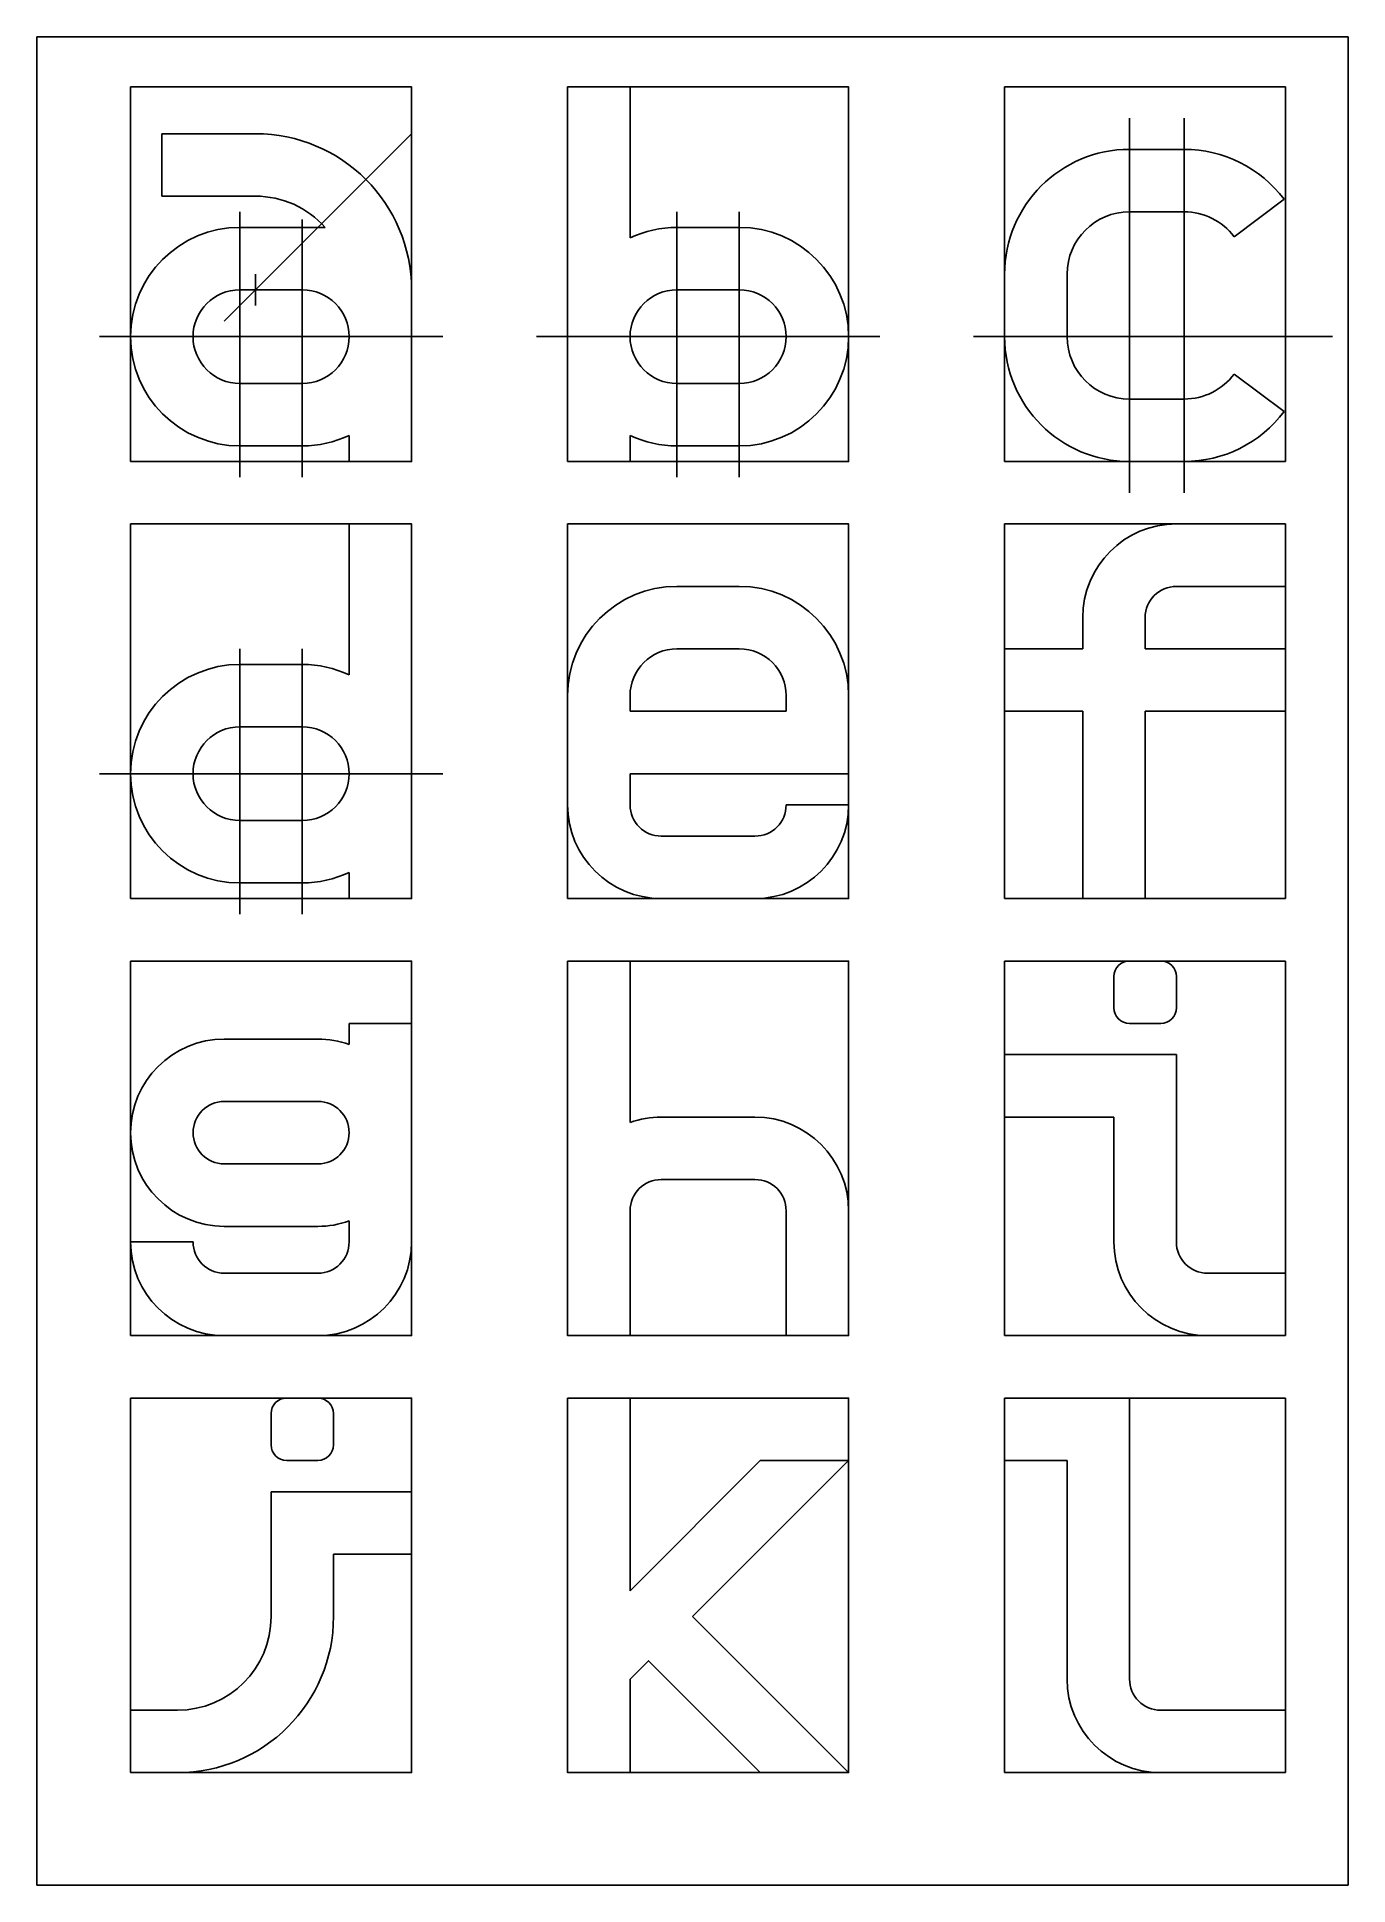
# Model space of a CAD drawing. Units: millimetres on the paper. Extents: x -105 to 105, y -148 to 148.
import ezdxf

# ---------------------------------------------------------------- set-up
doc = ezdxf.new("R2010")
doc.units = ezdxf.units.MM
for name, color, linetype in [('0-0', 7, 'Continuous'), ('0-1', 7, 'Continuous'), ('0-2', 7, 'Continuous'), ('0-3', 7, 'Continuous')]:
    doc.layers.add(name, color=color, linetype=linetype)

msp = doc.modelspace()

# ---------------------------------------------------------------- linework, layer by layer
at = {"layer": '0-0'}
msp.add_lwpolyline([(-105, -148), (105, -148), (105, 148), (-105, 148)], close=True, dxfattribs=at)
at = {"layer": '0-1'}
for p, q in [((-90, 80), (-90, 140)), ((-20, 80), (-20, 140)), ((50, 80), (50, 140)), ((50, 140), (95, 140)), ((95, 140), (95, 80)), ((95, 80), (50, 80)), ((-90, 10), (-90, 70)), ((-20, 10), (-20, 70)), ((50, 10), (50, 70)), ((50, 70), (95, 70)), ((95, 70), (95, 10)), ((95, 10), (50, 10)), ((-90, -60), (-90, 0)), ((-20, -60), (-20, 0)), ((50, -60), (50, 0)), ((50, 0), (95, 0)), ((95, 0), (95, -60)), ((95, -60), (50, -60)), ((-90, -130), (-90, -70)), ((-20, -130), (-20, -70)), ((50, -130), (50, -70)), ((50, -70), (95, -70)), ((95, -70), (95, -130)), ((95, -130), (50, -130))]:
    msp.add_line(p, q, dxfattribs=at)
for points in [[(-90, 140), (-45, 140), (-45, 80), (-90, 80)], [(-20, 140), (25, 140), (25, 80), (-20, 80)], [(-90, 70), (-45, 70), (-45, 10), (-90, 10)], [(-20, 70), (25, 70), (25, 10), (-20, 10)], [(-90, 0), (-45, 0), (-45, -60), (-90, -60)], [(-20, 0), (25, 0), (25, -60), (-20, -60)], [(-90, -70), (-45, -70), (-45, -130), (-90, -130)], [(-20, -70), (25, -70), (25, -130), (-20, -130)]]:
    msp.add_lwpolyline(points, dxfattribs=at)
at = {"layer": '0-2'}
for p, q in [((70, 135), (70, 75)), ((78.75, 135), (78.75, 75)), ((-45, 132.5), (-75, 102.5)), ((-72.5, 120), (-72.5, 77.5)), ((-62.5, 118.75), (-62.5, 77.5)), ((-2.5, 77.5), (-2.5, 120)), ((7.5, 77.5), (7.5, 120)), ((-70, 110), (-70, 105)), ((-95, 100), (-40, 100)), ((-25, 100), (30, 100)), ((45, 100), (102.5, 100)), ((-72.5, 7.5), (-72.5, 50)), ((-62.5, 7.5), (-62.5, 50)), ((-40, 30), (-95, 30))]:
    msp.add_line(p, q, dxfattribs=at)
at = {"layer": '0-3'}
for p, q in [((-20, 140), (-10, 140)), ((-20, 80), (-20, 140)), ((-10, 140), (-10, 115.81)), ((-85, 122.5), (-85, 132.5)), ((-70, 132.5), (-85, 132.5)), ((70, 130), (78.75, 130)), ((-70, 122.5), (-85, 122.5)), ((86.75, 116), (94.75, 122)), ((70, 120), (78.75, 120)), ((-72.5, 117.5), (-58.82, 117.5)), ((-2.5, 117.5), (7.5, 117.5)), ((50, 110), (50, 100)), ((60, 110), (60, 100)), ((-72.5, 107.5), (-62.5, 107.5)), ((-45, 80), (-45, 107.5)), ((-2.5, 107.5), (7.5, 107.5)), ((-72.5, 92.5), (-62.5, 92.5)), ((-2.5, 92.5), (7.5, 92.5)), ((86.75, 94), (94.75, 88)), ((70, 90), (78.75, 90)), ((-55, 80), (-55, 84.19)), ((-62.5, 82.5), (-72.5, 82.5)), ((-55, 80), (-45, 80)), ((-2.5, 82.5), (7.5, 82.5)), ((70, 80), (78.75, 80)), ((-45, 70), (-55, 70)), ((-55, 70), (-55, 45.81)), ((-45, 10), (-45, 70)), ((77.5, 70), (95, 70)), ((95, 70), (95, 60)), ((7.5, 60), (-2.5, 60)), ((77.5, 60), (95, 60)), ((62.5, 55), (62.5, 50)), ((72.5, 55), (72.5, 50)), ((-62.5, 47.5), (-72.5, 47.5)), ((7.5, 50), (-2.5, 50)), ((50, 40), (50, 50)), ((50, 50), (62.5, 50)), ((72.5, 50), (95, 50)), ((95, 50), (95, 40)), ((-20, 42.5), (-20, 25)), ((-10, 42.5), (-10, 40)), ((15, 42.5), (15, 40)), ((25, 42.5), (25, 30)), ((-10, 40), (15, 40)), ((62.5, 40), (50, 40)), ((62.5, 40), (62.5, 10)), ((72.5, 40), (72.5, 10)), ((95, 40), (72.5, 40)), ((-62.5, 37.5), (-72.5, 37.5)), ((-10, 30), (-10, 25)), ((-10, 30), (25, 30)), ((15, 25), (25, 25)), ((-62.5, 22.5), (-72.5, 22.5)), ((10, 20), (-5, 20)), ((-62.5, 12.5), (-72.5, 12.5)), ((10, 10), (-5, 10)), ((62.5, 10), (72.5, 10)), ((-10, 0), (-20, 0)), ((-10, 0), (-10, -25.86)), ((75, 0), (70, 0)), ((67.5, -7.5), (67.5, -2.5)), ((77.5, -7.5), (77.5, -2.5)), ((-55, -10), (-45, -10)), ((-55, -13.36), (-55, -10)), ((-45, -45), (-45, -10)), ((70, -10), (75, -10)), ((-75, -12.5), (-60, -12.5)), ((50, -15), (77.5, -15)), ((50, -25), (50, -15)), ((77.5, -45), (77.5, -15)), ((-60, -22.5), (-75, -22.5)), ((-5, -25), (10, -25)), ((67.5, -25), (50, -25)), ((67.5, -45), (67.5, -25)), ((-75, -32.5), (-60, -32.5)), ((-5, -35), (10, -35)), ((-10, -40), (-10, -60)), ((15, -40), (15, -60)), ((25, -60), (25, -40)), ((-75, -42.5), (-60, -42.5)), ((-55, -45), (-55, -41.64)), ((-80, -45), (-90, -45)), ((-75, -50), (-60, -50)), ((82.5, -50), (95, -50)), ((95, -50), (95, -60)), ((-75, -60), (-60, -60)), ((15, -60), (25, -60)), ((82.5, -60), (95, -60)), ((-60, -70), (-65, -70)), ((-20, -70), (-10, -70)), ((-10, -70), (-10, -100.86)), ((50, -80), (50, -70)), ((50, -70), (70, -70)), ((70, -115), (70, -70)), ((-67.5, -77.5), (-67.5, -72.5)), ((-57.5, -77.5), (-57.5, -72.5)), ((-65, -80), (-60, -80)), ((10.86, -80), (-10, -100.86)), ((25, -80), (0, -105)), ((25, -80), (10.86, -80)), ((60, -80), (50, -80)), ((60, -115), (60, -80)), ((-67.5, -85), (-45, -85)), ((-67.5, -105), (-67.5, -85)), ((-45, -85), (-45, -95)), ((-45, -95), (-57.5, -95)), ((-57.5, -105), (-57.5, -95)), ((25, -130), (0, -105)), ((-10, -130), (-10, -115)), ((-90, -130), (-90, -120)), ((-82.5, -120), (-90, -120)), ((75, -120), (95, -120)), ((95, -120), (95, -130)), ((-82.5, -130), (-90, -130)), ((10.86, -130), (25, -130)), ((75, -130), (95, -130))]:
    msp.add_line(p, q, dxfattribs=at)
for points in [[(-20, 80), (-10, 80), (-10, 84.19)], [(-45, 10), (-55, 10), (-55, 14.19)], [(-20, 0), (-20, -60), (-10, -60)], [(-20, -70), (-20, -130), (-10, -130)], [(10.86, -130), (-7.07, -112.07), (-10, -115)]]:
    msp.add_lwpolyline(points, dxfattribs=at)
for centre, radius, start, end in [((-70, 107.5), 25, 0, 90), ((70, 110), 20, 90, 180), ((78.75, 110), 20, 36.8699, 90), ((-70, 107.5), 15, 41.8103, 90), ((70, 110), 10, 90, 180), ((78.75, 110), 10, 36.8699, 90), ((-72.5, 100), 17.5, 90, 270), ((-2.5, 100), 17.5, 90, 115.3769), ((7.5, 100), 17.5, 270, 90), ((-72.5, 100), 7.5, 90, 270), ((-62.5, 100), 7.5, 270, 90), ((-2.5, 100), 7.5, 90, 270), ((7.5, 100), 7.5, 270, 90), ((70, 100), 20, 180, 270), ((70, 100), 10, 180, 270), ((78.75, 100), 10, 270, 323.1301), ((78.75, 100), 20, 270, 323.1301), ((-62.5, 100), 17.5, 270, 295.3769), ((-2.5, 100), 17.5, 244.6231, 270), ((77.5, 55), 15, 90, 180), ((-2.5, 42.5), 17.5, 90, 180), ((7.5, 42.5), 17.5, 0, 90), ((77.5, 55), 5, 90, 180), ((-72.5, 30), 17.5, 90, 270), ((-62.5, 30), 17.5, 64.6231, 90), ((-2.5, 42.5), 7.5, 90, 180), ((7.5, 42.5), 7.5, 0, 90), ((-72.5, 30), 7.5, 90, 270), ((-62.5, 30), 7.5, 270, 90), ((-5, 25), 15, 180, 270), ((-5, 25), 5, 180, 270), ((10, 25), 5, 270, 0), ((10, 25), 15, 270, 0), ((-62.5, 30), 17.5, 270, 295.3769), ((70, -2.5), 2.5, 90, 180), ((75, -2.5), 2.5, 0, 90), ((70, -7.5), 2.5, 180, 270), ((75, -7.5), 2.5, 270, 0), ((-75, -27.5), 15, 90, 270), ((-60, -27.5), 15, 70.5288, 90), ((-75, -27.5), 5, 90, 270), ((-60, -27.5), 5, 270, 90), ((-5, -40), 15, 90, 109.4712), ((10, -40), 15, 0, 90), ((-5, -40), 5, 90, 180), ((10, -40), 5, 0, 90), ((-60, -27.5), 15, 270, 289.4712), ((-75, -45), 15, 180, 270), ((-75, -45), 5, 180, 270), ((-60, -45), 15, 270, 0), ((-60, -45), 5, 270, 0), ((82.5, -45), 15, 180, 270), ((82.5, -45), 5, 180, 270), ((-65, -72.5), 2.5, 90, 180), ((-60, -72.5), 2.5, 0, 90), ((-65, -77.5), 2.5, 180, 270), ((-60, -77.5), 2.5, 270, 0), ((-82.5, -105), 15, 270, 0), ((-82.5, -105), 25, 270, 0), ((75, -115), 15, 180, 270), ((75, -115), 5, 180, 270)]:
    msp.add_arc(centre, radius, start, end, dxfattribs=at)

doc.saveas('drawing.dxf')
